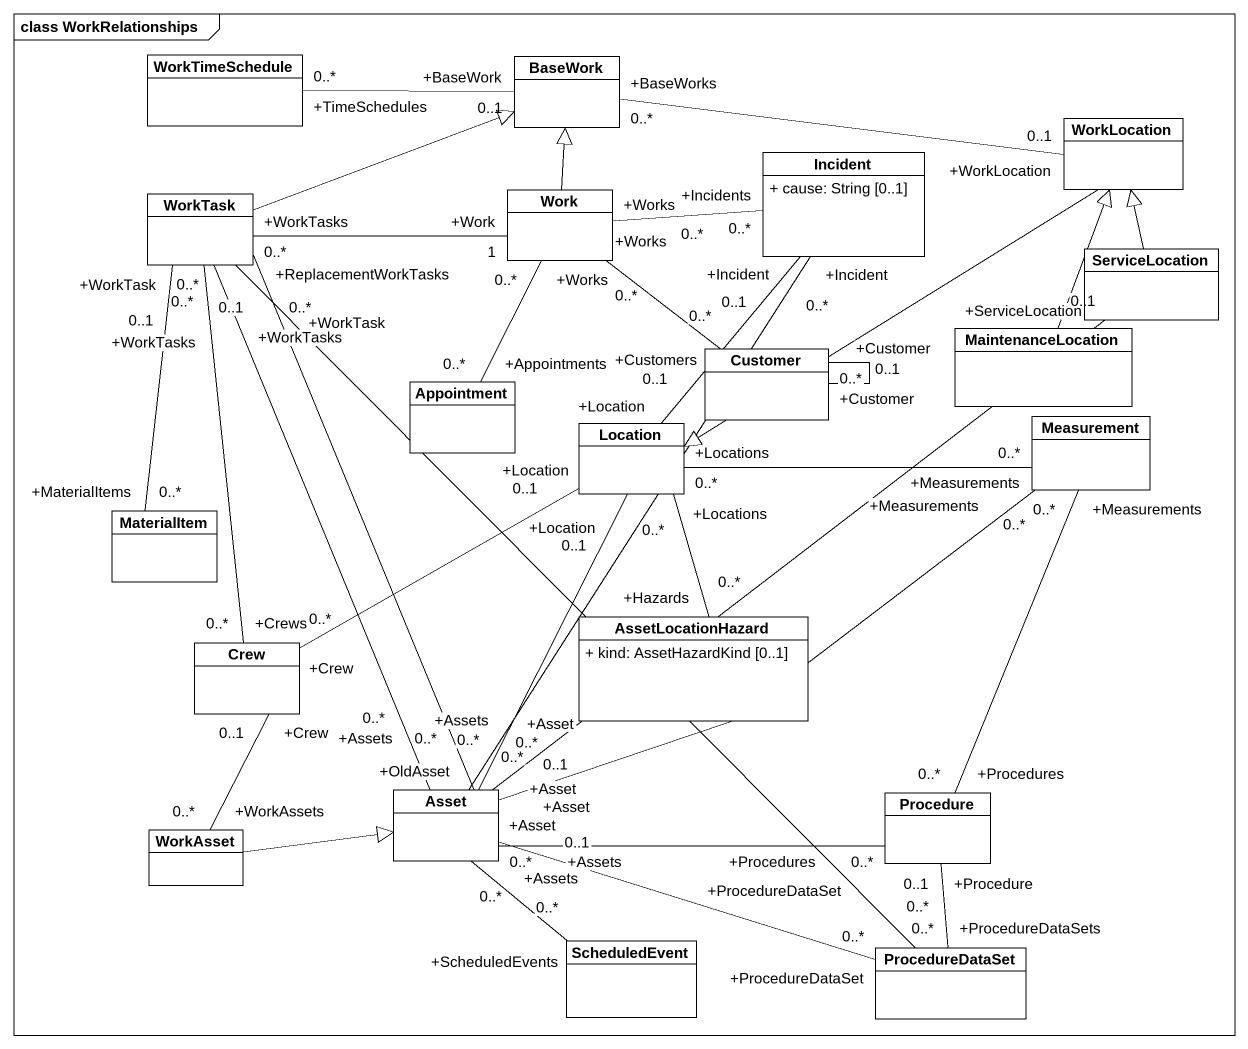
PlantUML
@startuml
mainframe class WorkRelationships
hide circle
hide empty members
skinparam classAttributeIconSize 0
class WorkTimeSchedule #FFFFFF
class BaseWork #FFFFFF
class Incident #FFFFFF {
  + cause: String [0..1]
}
class WorkLocation #FFFFFF
class WorkTask #FFFFFF
class Work #FFFFFF
class ServiceLocation #FFFFFF
class Customer #FFFFFF
class MaintenanceLocation #FFFFFF
class Appointment #FFFFFF
class Location #FFFFFF
class Measurement #FFFFFF
class MaterialItem #FFFFFF
class Crew #FFFFFF
class AssetLocationHazard #FFFFFF {
  + kind: AssetHazardKind [0..1]
}
class Asset #FFFFFF
class Procedure #FFFFFF
class WorkAsset #FFFFFF
class ScheduledEvent #FFFFFF
class ProcedureDataSet #FFFFFF
BaseWork "+BaseWork\n0..1" -left- "+TimeSchedules\n0..*" WorkTimeSchedule
BaseWork "+BaseWorks\n0..*" -right- "+WorkLocation\n0..1" WorkLocation
Incident "+Incidents\n0..*" -left- "+Works\n0..*" Work
Incident "+Incident\n0..1" -- "+Location\n0..1" Location
Incident "+Incident\n0..*" -- "+Asset\n0..*" Asset
WorkLocation --|> Location
WorkTask -right-|> BaseWork
WorkTask "+WorkTask\n0..1" -- "+MaterialItems\n0..*" MaterialItem
WorkTask "+WorkTasks\n0..*" -- "+Crews\n0..*" Crew
WorkTask "+ReplacementWorkTasks\n0..*" -- "+OldAsset\n0..*" Asset
WorkTask "+WorkTasks\n0..*" -- "+Assets\n0..*" Asset
Work -up-|> BaseWork
Work "+Work\n1" -left- "+WorkTasks\n0..*" WorkTask
ServiceLocation -up-|> WorkLocation
ServiceLocation "+ServiceLocation\n0..1" -- "+Asset\n0..*" Asset
Customer "+Customers\n0..*" -up- "+Works\n0..*" Work
Customer "+Customer\n0..1" -- "+Customer\n0..*" Customer
MaintenanceLocation -up-|> WorkLocation
Appointment "+Appointments\n0..*" -up- "+Works\n0..*" Work
Location "+Locations\n0..*" -right- "+Measurements\n0..*" Measurement
Location "+Location\n0..1" -left- "+Crew\n0..*" Crew
AssetLocationHazard "+Hazards\n0..*" -up- "+Locations\n0..*" Location
Asset "+Assets\n0..*" -up- "+Location\n0..1" Location
Asset "+Asset\n0..1" -right- "+Measurements\n0..*" Measurement
Procedure "+Procedures\n0..*" -up- "+Measurements\n0..*" Measurement
Procedure "+Procedures\n0..*" -left- "+Assets\n0..*" Asset
Procedure "+Procedure\n0..1" -- "+ProcedureDataSets\n0..*" ProcedureDataSet
WorkAsset "+WorkAssets\n0..*" -up- "+Crew\n0..1" Crew
WorkAsset -right-|> Asset
ScheduledEvent "+ScheduledEvents\n0..*" -up- "+Assets\n0..*" Asset
ProcedureDataSet "+ProcedureDataSet\n0..*" -up- "+WorkTask\n0..1" WorkTask
ProcedureDataSet "+ProcedureDataSet\n0..*" -left- "+Asset\n0..1" Asset
@enduml
